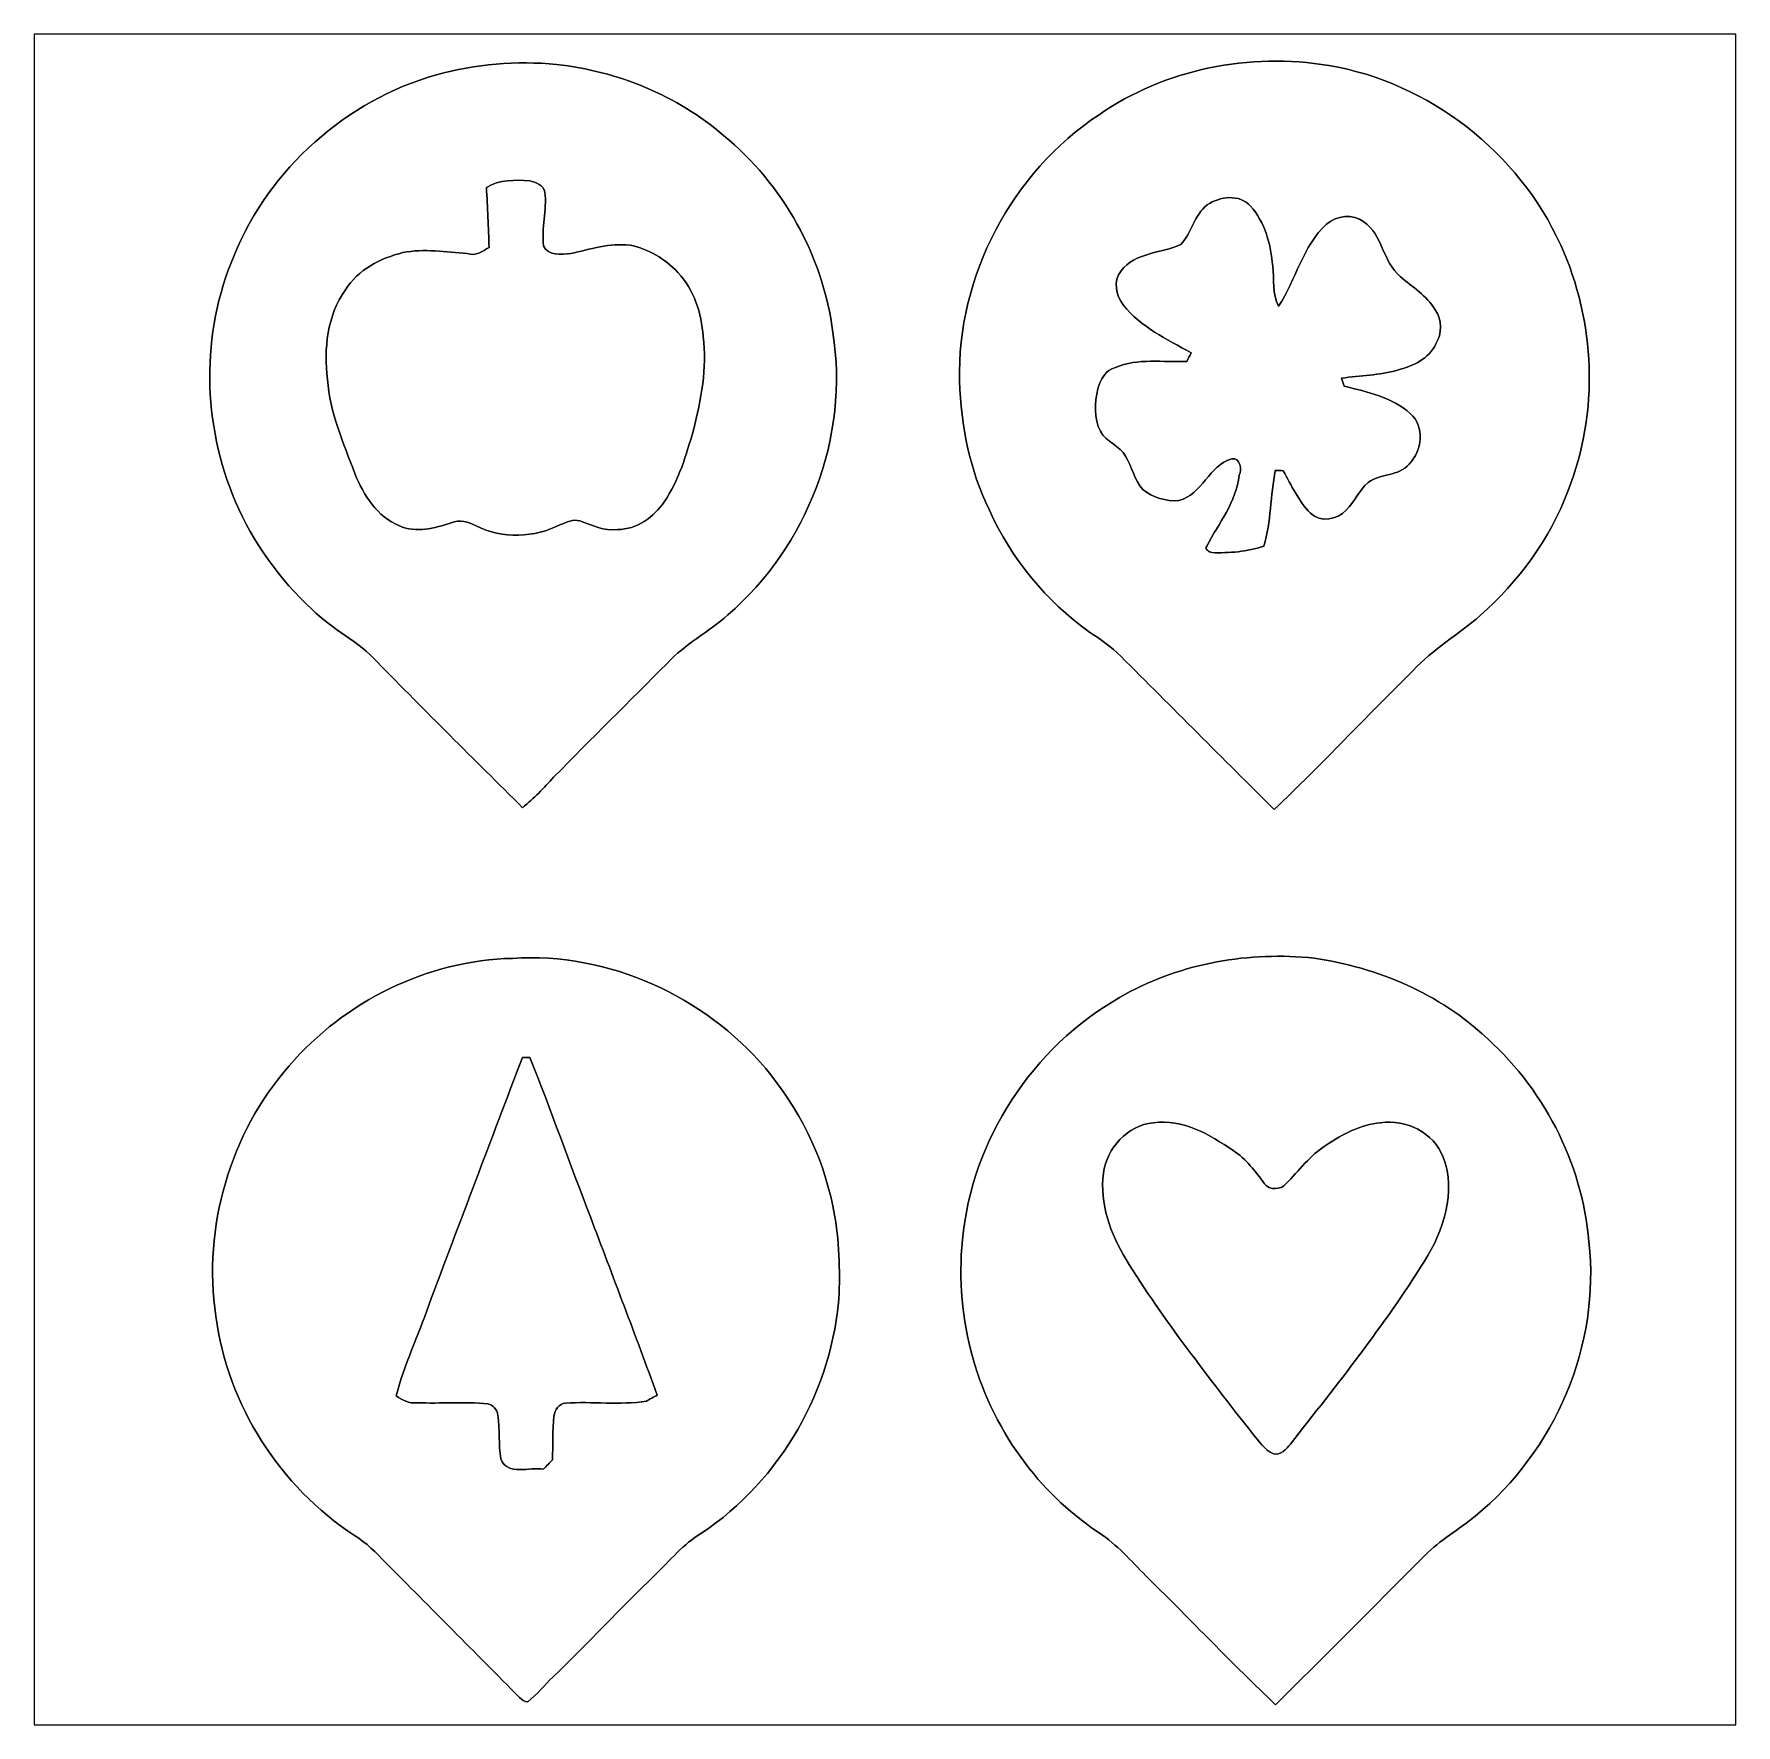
# Model space of a CAD drawing. Header units: centimetres. Extents: x -16.8 to 16.8, y -16.7 to 16.7.
import ezdxf

# ---------------------------------------------------------------- set-up
doc = ezdxf.new("R2010")
doc.units = ezdxf.units.CM
doc.header["$MEASUREMENT"] = 0
doc.layers.add('Layer 1', color=7, linetype='Continuous')

msp = doc.modelspace()

# ---------------------------------------------------------------- linework, layer by layer
at = {"layer": 'Layer 1', "color": 7}
for points, knots in [([(-16.77458, 16.66875), (-16.77458, 16.66875), (16.77458, 16.66875), (16.77458, 16.66875), (16.77458, 16.66875), (16.77458, 16.66875), (16.77458, -16.66875), (16.77458, -16.66875), (16.77458, -16.66875), (16.77458, -16.66875), (-16.77458, -16.66875), (-16.77458, -16.66875), (-16.77458, -16.66875), (-16.77458, -16.66875), (-16.77458, 16.66875), (-16.77458, 16.66875), (-16.77458, 16.66875), (-16.77458, 16.66875), (-16.77458, 16.66875), (-16.77458, 16.66875)], [0, 0, 0, 0, 0.16666667, 0.16666667, 0.16666667, 0.16666667, 0.33333333, 0.33333333, 0.33333333, 0.33333333, 0.5, 0.5, 0.5, 0.5, 0.66666667, 0.66666667, 0.66666667, 0.66666667, 1, 1, 1, 1]), ([(-8.84167, 15.86547), (-10.62038, 15.36418), (-12.13238, 14.01127), (-12.83229, 12.30242), (-12.83229, 12.30242), (-13.48528, 10.7696), (-13.46341, 8.97396), (-12.8016, 7.44855), (-12.8016, 7.44855), (-12.46152, 6.64139), (-11.9313, 5.91961), (-11.29524, 5.3213), (-11.29524, 5.3213), (-10.89766, 4.9336), (-10.37696, 4.69829), (-10.00407, 4.28343), (-10.00407, 4.28343), (-9.06039, 3.31788), (-8.10119, 2.36855), (-7.14446, 1.41605), (-7.14446, 1.41605), (-6.92679, 1.60196), (-6.71901, 1.79952), (-6.53203, 2.01683), (-6.53203, 2.01683), (-5.79367, 2.77178), (-5.03802, 3.50943), (-4.29648, 4.26156), (-4.29648, 4.26156), (-3.94441, 4.63691), (-3.48192, 4.8768), (-3.09809, 5.21582), (-3.09809, 5.21582), (-1.53353, 6.56378), (-0.69321, 8.73513), (-1.02905, 10.78265), (-1.02905, 10.78265), (-1.21497, 12.28937), (-2.01083, 13.70647), (-3.18206, 14.66885), (-3.18206, 14.66885), (-4.10175, 15.45907), (-5.27226, 15.93532), (-6.47312, 16.07079), (-6.47312, 16.07079), (-7.26546, 16.14276), (-8.07403, 16.07749), (-8.84167, 15.86547), (-8.84167, 15.86547), (-8.84167, 15.86547), (-8.84167, 15.86547), (-8.84167, 15.86547)], [0, 0, 0, 0, 0.07142857, 0.07142857, 0.07142857, 0.07142857, 0.14285714, 0.14285714, 0.14285714, 0.14285714, 0.21428571, 0.21428571, 0.21428571, 0.21428571, 0.28571429, 0.28571429, 0.28571429, 0.28571429, 0.35714286, 0.35714286, 0.35714286, 0.35714286, 0.42857143, 0.42857143, 0.42857143, 0.42857143, 0.5, 0.5, 0.5, 0.5, 0.57142857, 0.57142857, 0.57142857, 0.57142857, 0.64285714, 0.64285714, 0.64285714, 0.64285714, 0.71428571, 0.71428571, 0.71428571, 0.71428571, 0.78571429, 0.78571429, 0.78571429, 0.78571429, 0.85714286, 0.85714286, 0.85714286, 0.85714286, 1, 1, 1, 1]), ([(4.21887, 15.07702), (2.49555, 13.93825), (1.41993, 11.89002), (1.46826, 9.82451), (1.46826, 9.82451), (1.50001, 8.95103), (1.66899, 8.07014), (2.05705, 7.28204), (2.05705, 7.28204), (2.48849, 6.32495), (3.17853, 5.48958), (4.03049, 4.87751), (4.03049, 4.87751), (4.24603, 4.73216), (4.46687, 4.59034), (4.64749, 4.40055), (4.64749, 4.40055), (5.65785, 3.39549), (6.66009, 2.38196), (7.67327, 1.37936), (7.67327, 1.37936), (8.60531, 2.27436), (9.49431, 3.2131), (10.41365, 4.1208), (10.41365, 4.1208), (10.79747, 4.54589), (11.30441, 4.826), (11.73162, 5.20171), (11.73162, 5.20171), (12.49257, 5.87093), (13.10922, 6.71689), (13.46447, 7.66904), (13.46447, 7.66904), (14.07971, 9.21138), (14.00704, 11.00137), (13.31948, 12.50738), (13.31948, 12.50738), (12.49292, 14.33477), (10.7315, 15.71202), (8.75065, 16.04786), (8.75065, 16.04786), (7.19279, 16.30715), (5.52203, 15.98471), (4.21887, 15.07702), (4.21887, 15.07702), (4.21887, 15.07702), (4.21887, 15.07702), (4.21887, 15.07702)], [0, 0, 0, 0, 0.07692308, 0.07692308, 0.07692308, 0.07692308, 0.15384615, 0.15384615, 0.15384615, 0.15384615, 0.23076923, 0.23076923, 0.23076923, 0.23076923, 0.30769231, 0.30769231, 0.30769231, 0.30769231, 0.38461538, 0.38461538, 0.38461538, 0.38461538, 0.46153846, 0.46153846, 0.46153846, 0.46153846, 0.53846154, 0.53846154, 0.53846154, 0.53846154, 0.61538462, 0.61538462, 0.61538462, 0.61538462, 0.69230769, 0.69230769, 0.69230769, 0.69230769, 0.76923077, 0.76923077, 0.76923077, 0.76923077, 0.84615385, 0.84615385, 0.84615385, 0.84615385, 1, 1, 1, 1]), ([(-7.85671, 13.6458), (-7.6013, 13.79784), (-7.29051, 13.79855), (-7.00299, 13.77421), (-7.00299, 13.77421), (-6.88587, 13.74246), (-6.72218, 13.69166), (-6.70384, 13.55019), (-6.70384, 13.55019), (-6.66115, 13.19742), (-6.7758, 12.8457), (-6.73135, 12.49362), (-6.73135, 12.49362), (-6.64528, 12.29219), (-6.37223, 12.32147), (-6.19619, 12.33946), (-6.19619, 12.33946), (-5.81131, 12.42448), (-5.42784, 12.5543), (-5.02638, 12.50527), (-5.02638, 12.50527), (-4.66408, 12.4333), (-4.33317, 12.23892), (-4.08376, 11.96799), (-4.08376, 11.96799), (-3.76238, 11.63073), (-3.6195, 11.16118), (-3.58211, 10.70575), (-3.58211, 10.70575), (-3.50802, 10.08451), (-3.62197, 9.45974), (-3.77649, 8.85931), (-3.77649, 8.85931), (-3.92007, 8.37424), (-4.05871, 7.87471), (-4.34869, 7.45278), (-4.34869, 7.45278), (-4.55718, 7.14763), (-4.89162, 6.89716), (-5.27544, 6.90033), (-5.27544, 6.90033), (-5.53826, 6.85588), (-5.77568, 6.99417), (-6.01874, 7.06826), (-6.01874, 7.06826), (-6.14645, 7.11447), (-6.27768, 7.04427), (-6.39551, 6.99664), (-6.39551, 6.99664), (-6.90633, 6.73841), (-7.54345, 6.7123), (-8.0578, 6.97442), (-8.0578, 6.97442), (-8.20773, 7.05273), (-8.38941, 7.0993), (-8.55204, 7.03121), (-8.55204, 7.03121), (-8.87589, 6.92503), (-9.24631, 6.82696), (-9.57227, 6.97336), (-9.57227, 6.97336), (-10.01183, 7.15151), (-10.27924, 7.57908), (-10.44998, 8.00135), (-10.44998, 8.00135), (-10.67576, 8.60566), (-10.94387, 9.20715), (-10.99044, 9.85979), (-10.99044, 9.85979), (-11.06135, 10.46233), (-11.00102, 11.1185), (-10.63554, 11.62438), (-10.63554, 11.62438), (-10.39072, 12.02549), (-9.94516, 12.24774), (-9.50348, 12.36063), (-9.50348, 12.36063), (-9.08403, 12.44212), (-8.65646, 12.37227), (-8.23595, 12.33911), (-8.23595, 12.33911), (-8.07261, 12.28654), (-7.93291, 12.38074), (-7.80486, 12.46187), (-7.80486, 12.46187), (-7.81685, 12.85699), (-7.83484, 13.25139), (-7.85671, 13.6458)], [0, 0, 0, 0, 0.04347826, 0.04347826, 0.04347826, 0.04347826, 0.08695652, 0.08695652, 0.08695652, 0.08695652, 0.13043478, 0.13043478, 0.13043478, 0.13043478, 0.17391304, 0.17391304, 0.17391304, 0.17391304, 0.2173913, 0.2173913, 0.2173913, 0.2173913, 0.26086957, 0.26086957, 0.26086957, 0.26086957, 0.30434783, 0.30434783, 0.30434783, 0.30434783, 0.34782609, 0.34782609, 0.34782609, 0.34782609, 0.39130435, 0.39130435, 0.39130435, 0.39130435, 0.43478261, 0.43478261, 0.43478261, 0.43478261, 0.47826087, 0.47826087, 0.47826087, 0.47826087, 0.52173913, 0.52173913, 0.52173913, 0.52173913, 0.56521739, 0.56521739, 0.56521739, 0.56521739, 0.60869565, 0.60869565, 0.60869565, 0.60869565, 0.65217391, 0.65217391, 0.65217391, 0.65217391, 0.69565217, 0.69565217, 0.69565217, 0.69565217, 0.73913043, 0.73913043, 0.73913043, 0.73913043, 0.7826087, 0.7826087, 0.7826087, 0.7826087, 0.82608696, 0.82608696, 0.82608696, 0.82608696, 0.86956522, 0.86956522, 0.86956522, 0.86956522, 0.91304348, 0.91304348, 0.91304348, 0.91304348, 1, 1, 1, 1]), ([(6.35071, 13.29972), (6.59941, 13.47152), (6.98359, 13.5188), (7.2076, 13.27538), (7.2076, 13.27538), (7.49617, 12.95435), (7.60377, 12.51373), (7.64328, 12.09393), (7.64328, 12.09393), (7.68138, 11.83287), (7.62423, 11.5443), (7.76005, 11.30512), (7.76005, 11.30512), (8.10507, 11.82582), (8.22607, 12.48798), (8.70585, 12.91907), (8.70585, 12.91907), (8.90587, 13.09405), (9.2202, 13.13321), (9.43716, 12.96494), (9.43716, 12.96494), (9.81322, 12.706), (9.81322, 12.17436), (10.15718, 11.88791), (10.15718, 11.88791), (10.3953, 11.67977), (10.67894, 11.5122), (10.84509, 11.23315), (10.84509, 11.23315), (10.9795, 11.03595), (10.99009, 10.76078), (10.85568, 10.55899), (10.85568, 10.55899), (10.72409, 10.25596), (10.4013, 10.12437), (10.10461, 10.04358), (10.10461, 10.04358), (9.74619, 9.93563), (9.36766, 9.94234), (9.00077, 9.88307), (9.00077, 9.88307), (9.01771, 9.83015), (9.03605, 9.77724), (9.05404, 9.72432), (9.05404, 9.72432), (9.50807, 9.61214), (9.99349, 9.50807), (10.35367, 9.1888), (10.35367, 9.1888), (10.65177, 8.92739), (10.59004, 8.4515), (10.33074, 8.19009), (10.33074, 8.19009), (10.13072, 7.94456), (9.76701, 8.00911), (9.52359, 7.8299), (9.52359, 7.8299), (9.34649, 7.67292), (9.25583, 7.44537), (9.08791, 7.28027), (9.08791, 7.28027), (8.91364, 7.08801), (8.58379, 7.03333), (8.38623, 7.22242), (8.38623, 7.22242), (8.14881, 7.45843), (8.0137, 7.7724), (7.85107, 8.05956), (7.85107, 8.05956), (7.79851, 8.06097), (7.74629, 8.06274), (7.69408, 8.0645), (7.69408, 8.0645), (7.59495, 7.56955), (7.61541, 7.05697), (7.46689, 6.57013), (7.46689, 6.57013), (7.13811, 6.46254), (6.78568, 6.43255), (6.44172, 6.4449), (6.44172, 6.4449), (6.38775, 6.46395), (6.29497, 6.50452), (6.34365, 6.57401), (6.34365, 6.57401), (6.57966, 7.02486), (6.92538, 7.44714), (6.98429, 7.97066), (6.98429, 7.97066), (7.03509, 8.07967), (7.00617, 8.32344), (6.83754, 8.29557), (6.83754, 8.29557), (6.38634, 8.16857), (6.25404, 7.58437), (5.79191, 7.47289), (5.79191, 7.47289), (5.53967, 7.44749), (5.27579, 7.5311), (5.08071, 7.69126), (5.08071, 7.69126), (4.91349, 7.87471), (4.87186, 8.13611), (4.7431, 8.34425), (4.7431, 8.34425), (4.63162, 8.55804), (4.35751, 8.61836), (4.24956, 8.83602), (4.24956, 8.83602), (4.11057, 9.08932), (4.13879, 9.39941), (4.19241, 9.67281), (4.19241, 9.67281), (4.24674, 9.85097), (4.34305, 10.04782), (4.54307, 10.09368), (4.54307, 10.09368), (4.98475, 10.28771), (5.48181, 10.18928), (5.94819, 10.21433), (5.94819, 10.21433), (5.97711, 10.27042), (6.00534, 10.32651), (6.03356, 10.38296), (6.03356, 10.38296), (5.55872, 10.65248), (5.04014, 10.88778), (4.69582, 11.32946), (4.69582, 11.32946), (4.55083, 11.51749), (4.49439, 11.80253), (4.65243, 12.00115), (4.65243, 12.00115), (4.92972, 12.36557), (5.44477, 12.34122), (5.8293, 12.51797), (5.8293, 12.51797), (6.05084, 12.74551), (6.08894, 13.10146), (6.35071, 13.29972)], [0, 0, 0, 0, 0.02777778, 0.02777778, 0.02777778, 0.02777778, 0.05555556, 0.05555556, 0.05555556, 0.05555556, 0.08333333, 0.08333333, 0.08333333, 0.08333333, 0.11111111, 0.11111111, 0.11111111, 0.11111111, 0.13888889, 0.13888889, 0.13888889, 0.13888889, 0.16666667, 0.16666667, 0.16666667, 0.16666667, 0.19444444, 0.19444444, 0.19444444, 0.19444444, 0.22222222, 0.22222222, 0.22222222, 0.22222222, 0.25, 0.25, 0.25, 0.25, 0.27777778, 0.27777778, 0.27777778, 0.27777778, 0.30555556, 0.30555556, 0.30555556, 0.30555556, 0.33333333, 0.33333333, 0.33333333, 0.33333333, 0.36111111, 0.36111111, 0.36111111, 0.36111111, 0.38888889, 0.38888889, 0.38888889, 0.38888889, 0.41666667, 0.41666667, 0.41666667, 0.41666667, 0.44444444, 0.44444444, 0.44444444, 0.44444444, 0.47222222, 0.47222222, 0.47222222, 0.47222222, 0.5, 0.5, 0.5, 0.5, 0.52777778, 0.52777778, 0.52777778, 0.52777778, 0.55555556, 0.55555556, 0.55555556, 0.55555556, 0.58333333, 0.58333333, 0.58333333, 0.58333333, 0.61111111, 0.61111111, 0.61111111, 0.61111111, 0.63888889, 0.63888889, 0.63888889, 0.63888889, 0.66666667, 0.66666667, 0.66666667, 0.66666667, 0.69444444, 0.69444444, 0.69444444, 0.69444444, 0.72222222, 0.72222222, 0.72222222, 0.72222222, 0.75, 0.75, 0.75, 0.75, 0.77777778, 0.77777778, 0.77777778, 0.77777778, 0.80555556, 0.80555556, 0.80555556, 0.80555556, 0.83333333, 0.83333333, 0.83333333, 0.83333333, 0.86111111, 0.86111111, 0.86111111, 0.86111111, 0.88888889, 0.88888889, 0.88888889, 0.88888889, 0.91666667, 0.91666667, 0.91666667, 0.91666667, 0.94444444, 0.94444444, 0.94444444, 0.94444444, 1, 1, 1, 1]), ([(-7.33989, -1.55434), (-9.02088, -1.59597), (-10.65354, -2.39924), (-11.74362, -3.67348), (-11.74362, -3.67348), (-12.91449, -5.00274), (-13.45071, -6.86012), (-13.19001, -8.6106), (-13.19001, -8.6106), (-12.96, -10.35403), (-11.93271, -11.97187), (-10.46021, -12.93036), (-10.46021, -12.93036), (-10.22597, -13.07783), (-10.02736, -13.2715), (-9.83827, -13.47188), (-9.83827, -13.47188), (-8.9595, -14.35735), (-8.08002, -15.24247), (-7.20372, -16.13006), (-7.20372, -16.13006), (-7.15857, -16.16992), (-7.10741, -16.21402), (-7.04215, -16.21049), (-7.04215, -16.21049), (-6.85341, -16.07044), (-6.71301, -15.87817), (-6.54156, -15.71907), (-6.54156, -15.71907), (-5.85082, -15.0689), (-5.21688, -14.36229), (-4.53037, -13.70789), (-4.53037, -13.70789), (-4.2351, -13.42602), (-3.97616, -13.09829), (-3.6195, -12.88838), (-3.6195, -12.88838), (-2.05034, -11.84451), (-1.02729, -10.04464), (-0.90241, -8.16716), (-0.90241, -8.16716), (-0.88865, -7.5886), (-0.90734, -7.00405), (-1.03082, -6.43678), (-1.03082, -6.43678), (-1.2259, -5.43842), (-1.70603, -4.5085), (-2.35197, -3.7278), (-2.35197, -3.7278), (-3.56517, -2.29553), (-5.4543, -1.4291), (-7.33989, -1.55434)], [0, 0, 0, 0, 0.07142857, 0.07142857, 0.07142857, 0.07142857, 0.14285714, 0.14285714, 0.14285714, 0.14285714, 0.21428571, 0.21428571, 0.21428571, 0.21428571, 0.28571429, 0.28571429, 0.28571429, 0.28571429, 0.35714286, 0.35714286, 0.35714286, 0.35714286, 0.42857143, 0.42857143, 0.42857143, 0.42857143, 0.5, 0.5, 0.5, 0.5, 0.57142857, 0.57142857, 0.57142857, 0.57142857, 0.64285714, 0.64285714, 0.64285714, 0.64285714, 0.71428571, 0.71428571, 0.71428571, 0.71428571, 0.78571429, 0.78571429, 0.78571429, 0.78571429, 0.85714286, 0.85714286, 0.85714286, 0.85714286, 1, 1, 1, 1]), ([(4.62421, -2.32869), (2.90583, -3.30129), (1.70991, -5.13962), (1.52612, -7.10671), (1.52612, -7.10671), (1.37231, -8.66281), (1.81151, -10.27642), (2.77283, -11.51361), (2.77283, -11.51361), (3.18206, -12.07664), (3.71299, -12.53984), (4.28696, -12.92895), (4.28696, -12.92895), (4.63374, -13.1639), (4.89902, -13.49234), (5.19747, -13.78232), (5.19747, -13.78232), (6.03779, -14.60429), (6.84071, -15.46472), (7.69937, -16.2687), (7.69937, -16.2687), (8.68433, -15.2908), (9.66364, -14.30726), (10.64366, -13.32442), (10.64366, -13.32442), (10.93858, -13.02314), (11.31288, -12.82065), (11.63391, -12.55148), (11.63391, -12.55148), (13.20976, -11.26843), (14.10829, -9.17222), (13.87475, -7.14481), (13.87475, -7.14481), (13.74916, -5.56966), (12.96, -4.07846), (11.77219, -3.04412), (11.77219, -3.04412), (10.8264, -2.19393), (9.59767, -1.69333), (8.34214, -1.53811), (8.34214, -1.53811), (7.06261, -1.42981), (5.73828, -1.67569), (4.62421, -2.32869), (4.62421, -2.32869), (4.62421, -2.32869), (4.62421, -2.32869), (4.62421, -2.32869)], [0, 0, 0, 0, 0.07692308, 0.07692308, 0.07692308, 0.07692308, 0.15384615, 0.15384615, 0.15384615, 0.15384615, 0.23076923, 0.23076923, 0.23076923, 0.23076923, 0.30769231, 0.30769231, 0.30769231, 0.30769231, 0.38461538, 0.38461538, 0.38461538, 0.38461538, 0.46153846, 0.46153846, 0.46153846, 0.46153846, 0.53846154, 0.53846154, 0.53846154, 0.53846154, 0.61538462, 0.61538462, 0.61538462, 0.61538462, 0.69230769, 0.69230769, 0.69230769, 0.69230769, 0.76923077, 0.76923077, 0.76923077, 0.76923077, 0.84615385, 0.84615385, 0.84615385, 0.84615385, 1, 1, 1, 1]), ([(-7.14763, -3.50943), (-7.09895, -3.50943), (-7.04991, -3.50979), (-7.00088, -3.51014), (-7.00088, -3.51014), (-6.5846, -4.55048), (-6.21136, -5.60705), (-5.80566, -6.65127), (-5.80566, -6.65127), (-5.36681, -7.82249), (-4.91772, -8.99019), (-4.49016, -10.16529), (-4.49016, -10.16529), (-4.54378, -10.19492), (-4.65032, -10.25419), (-4.70359, -10.28382), (-4.70359, -10.28382), (-5.23028, -10.3692), (-5.76686, -10.28453), (-6.29708, -10.32439), (-6.29708, -10.32439), (-6.42303, -10.33568), (-6.51263, -10.45986), (-6.52533, -10.57945), (-6.52533, -10.57945), (-6.55249, -10.8652), (-6.54897, -11.15307), (-6.55355, -11.44023), (-6.55355, -11.44023), (-6.61247, -11.50126), (-6.67103, -11.56264), (-6.72959, -11.62473), (-6.72959, -11.62473), (-7.00546, -11.57534), (-7.43938, -11.76302), (-7.57484, -11.424), (-7.57484, -11.424), (-7.62282, -11.13861), (-7.58331, -10.84545), (-7.63235, -10.5604), (-7.63235, -10.5604), (-7.6454, -10.45598), (-7.71984, -10.35473), (-7.82814, -10.33709), (-7.82814, -10.33709), (-8.2931, -10.29229), (-8.76053, -10.33604), (-9.22655, -10.31593), (-9.22655, -10.31593), (-9.38213, -10.34027), (-9.51195, -10.25596), (-9.63648, -10.18117), (-9.63648, -10.18117), (-9.47879, -9.56627), (-9.19727, -8.99266), (-8.99478, -8.39294), (-8.99478, -8.39294), (-8.38059, -6.76451), (-7.76711, -5.13574), (-7.14763, -3.50943)], [0, 0, 0, 0, 0.0625, 0.0625, 0.0625, 0.0625, 0.125, 0.125, 0.125, 0.125, 0.1875, 0.1875, 0.1875, 0.1875, 0.25, 0.25, 0.25, 0.25, 0.3125, 0.3125, 0.3125, 0.3125, 0.375, 0.375, 0.375, 0.375, 0.4375, 0.4375, 0.4375, 0.4375, 0.5, 0.5, 0.5, 0.5, 0.5625, 0.5625, 0.5625, 0.5625, 0.625, 0.625, 0.625, 0.625, 0.6875, 0.6875, 0.6875, 0.6875, 0.75, 0.75, 0.75, 0.75, 0.8125, 0.8125, 0.8125, 0.8125, 0.875, 0.875, 0.875, 0.875, 1, 1, 1, 1]), ([(5.28814, -4.79531), (5.86916, -4.71135), (6.40256, -5.03096), (6.86259, -5.34353), (6.86259, -5.34353), (7.11976, -5.50651), (7.30144, -5.75839), (7.48101, -5.99828), (7.48101, -5.99828), (7.57802, -6.13092), (7.80203, -6.12352), (7.90363, -5.99863), (7.90363, -5.99863), (8.15975, -5.73828), (8.38376, -5.43842), (8.69527, -5.23804), (8.69527, -5.23804), (9.01876, -5.02426), (9.37436, -4.82529), (9.76983, -4.79743), (9.76983, -4.79743), (10.27007, -4.71664), (10.81758, -4.99251), (11.00349, -5.4737), (11.00349, -5.4737), (11.26596, -6.16479), (11.01196, -6.93103), (10.63202, -7.52687), (10.63202, -7.52687), (9.84215, -8.79122), (8.91081, -9.95892), (7.99112, -11.12979), (7.99112, -11.12979), (7.91034, -11.22645), (7.80097, -11.36086), (7.65916, -11.32311), (7.65916, -11.32311), (7.47677, -11.24726), (7.37094, -11.06487), (7.24323, -10.92518), (7.24323, -10.92518), (6.38104, -9.80475), (5.49169, -8.6995), (4.75297, -7.49124), (4.75297, -7.49124), (4.44253, -6.98535), (4.22628, -6.38986), (4.30742, -5.78908), (4.30742, -5.78908), (4.37162, -5.29202), (4.78155, -4.84752), (5.28814, -4.79531)], [0, 0, 0, 0, 0.07142857, 0.07142857, 0.07142857, 0.07142857, 0.14285714, 0.14285714, 0.14285714, 0.14285714, 0.21428571, 0.21428571, 0.21428571, 0.21428571, 0.28571429, 0.28571429, 0.28571429, 0.28571429, 0.35714286, 0.35714286, 0.35714286, 0.35714286, 0.42857143, 0.42857143, 0.42857143, 0.42857143, 0.5, 0.5, 0.5, 0.5, 0.57142857, 0.57142857, 0.57142857, 0.57142857, 0.64285714, 0.64285714, 0.64285714, 0.64285714, 0.71428571, 0.71428571, 0.71428571, 0.71428571, 0.78571429, 0.78571429, 0.78571429, 0.78571429, 0.85714286, 0.85714286, 0.85714286, 0.85714286, 1, 1, 1, 1])]:
    msp.add_open_spline(points, degree=3, knots=knots, dxfattribs=at)
at = {"layer": 'Layer 1', "color": 8}
for points, knots in [([(-8.84167, 15.86547), (-8.07403, 16.07749), (-7.26546, 16.14276), (-6.47312, 16.07079), (-6.47312, 16.07079), (-5.27226, 15.93532), (-4.10175, 15.45907), (-3.18206, 14.66885), (-3.18206, 14.66885), (-2.01083, 13.70647), (-1.21497, 12.28937), (-1.02905, 10.78265), (-1.02905, 10.78265), (-0.69321, 8.73513), (-1.53353, 6.56378), (-3.09809, 5.21582), (-3.09809, 5.21582), (-3.48192, 4.8768), (-3.94441, 4.63691), (-4.29648, 4.26156), (-4.29648, 4.26156), (-5.03802, 3.50943), (-5.79367, 2.77178), (-6.53203, 2.01683), (-6.53203, 2.01683), (-6.71901, 1.79952), (-6.92679, 1.60196), (-7.14446, 1.41605), (-7.14446, 1.41605), (-8.10119, 2.36855), (-9.06039, 3.31788), (-10.00407, 4.28343), (-10.00407, 4.28343), (-10.37696, 4.69829), (-10.89766, 4.9336), (-11.29524, 5.3213), (-11.29524, 5.3213), (-11.9313, 5.91961), (-12.46152, 6.64139), (-12.8016, 7.44855), (-12.8016, 7.44855), (-13.46341, 8.97396), (-13.48528, 10.7696), (-12.83229, 12.30242), (-12.83229, 12.30242), (-12.13238, 14.01127), (-10.62038, 15.36418), (-8.84167, 15.86547), (-8.84167, 15.86547), (-8.84167, 15.86547), (-8.84167, 15.86547), (-8.84167, 15.86547)], [0, 0, 0, 0, 0.07142857, 0.07142857, 0.07142857, 0.07142857, 0.14285714, 0.14285714, 0.14285714, 0.14285714, 0.21428571, 0.21428571, 0.21428571, 0.21428571, 0.28571429, 0.28571429, 0.28571429, 0.28571429, 0.35714286, 0.35714286, 0.35714286, 0.35714286, 0.42857143, 0.42857143, 0.42857143, 0.42857143, 0.5, 0.5, 0.5, 0.5, 0.57142857, 0.57142857, 0.57142857, 0.57142857, 0.64285714, 0.64285714, 0.64285714, 0.64285714, 0.71428571, 0.71428571, 0.71428571, 0.71428571, 0.78571429, 0.78571429, 0.78571429, 0.78571429, 0.85714286, 0.85714286, 0.85714286, 0.85714286, 1, 1, 1, 1]), ([(4.21887, 15.07702), (5.52203, 15.98471), (7.19279, 16.30715), (8.75065, 16.04786), (8.75065, 16.04786), (10.7315, 15.71202), (12.49292, 14.33477), (13.31948, 12.50738), (13.31948, 12.50738), (14.00704, 11.00137), (14.07971, 9.21138), (13.46447, 7.66904), (13.46447, 7.66904), (13.10922, 6.71689), (12.49257, 5.87093), (11.73162, 5.20171), (11.73162, 5.20171), (11.30441, 4.826), (10.79747, 4.54589), (10.41365, 4.1208), (10.41365, 4.1208), (9.49431, 3.2131), (8.60531, 2.27436), (7.67327, 1.37936), (7.67327, 1.37936), (6.66009, 2.38196), (5.65785, 3.39549), (4.64749, 4.40055), (4.64749, 4.40055), (4.46687, 4.59034), (4.24603, 4.73216), (4.03049, 4.87751), (4.03049, 4.87751), (3.17853, 5.48958), (2.48849, 6.32495), (2.05705, 7.28204), (2.05705, 7.28204), (1.66899, 8.07014), (1.50001, 8.95103), (1.46826, 9.82451), (1.46826, 9.82451), (1.41993, 11.89002), (2.49555, 13.93825), (4.21887, 15.07702), (4.21887, 15.07702), (4.21887, 15.07702), (4.21887, 15.07702), (4.21887, 15.07702)], [0, 0, 0, 0, 0.07692308, 0.07692308, 0.07692308, 0.07692308, 0.15384615, 0.15384615, 0.15384615, 0.15384615, 0.23076923, 0.23076923, 0.23076923, 0.23076923, 0.30769231, 0.30769231, 0.30769231, 0.30769231, 0.38461538, 0.38461538, 0.38461538, 0.38461538, 0.46153846, 0.46153846, 0.46153846, 0.46153846, 0.53846154, 0.53846154, 0.53846154, 0.53846154, 0.61538462, 0.61538462, 0.61538462, 0.61538462, 0.69230769, 0.69230769, 0.69230769, 0.69230769, 0.76923077, 0.76923077, 0.76923077, 0.76923077, 0.84615385, 0.84615385, 0.84615385, 0.84615385, 1, 1, 1, 1]), ([(-7.85671, 13.6458), (-7.83484, 13.25139), (-7.81685, 12.85699), (-7.80486, 12.46187), (-7.80486, 12.46187), (-7.93291, 12.38074), (-8.07261, 12.28654), (-8.23595, 12.33911), (-8.23595, 12.33911), (-8.65646, 12.37227), (-9.08403, 12.44212), (-9.50348, 12.36063), (-9.50348, 12.36063), (-9.94516, 12.24774), (-10.39072, 12.02549), (-10.63554, 11.62438), (-10.63554, 11.62438), (-11.00102, 11.1185), (-11.06135, 10.46233), (-10.99044, 9.85979), (-10.99044, 9.85979), (-10.94387, 9.20715), (-10.67576, 8.60566), (-10.44998, 8.00135), (-10.44998, 8.00135), (-10.27924, 7.57908), (-10.01183, 7.15151), (-9.57227, 6.97336), (-9.57227, 6.97336), (-9.24631, 6.82696), (-8.87589, 6.92503), (-8.55204, 7.03121), (-8.55204, 7.03121), (-8.38941, 7.0993), (-8.20773, 7.05273), (-8.0578, 6.97442), (-8.0578, 6.97442), (-7.54345, 6.7123), (-6.90633, 6.73841), (-6.39551, 6.99664), (-6.39551, 6.99664), (-6.27768, 7.04427), (-6.14645, 7.11447), (-6.01874, 7.06826), (-6.01874, 7.06826), (-5.77568, 6.99417), (-5.53826, 6.85588), (-5.27544, 6.90033), (-5.27544, 6.90033), (-4.89162, 6.89716), (-4.55718, 7.14763), (-4.34869, 7.45278), (-4.34869, 7.45278), (-4.05871, 7.87471), (-3.92007, 8.37424), (-3.77649, 8.85931), (-3.77649, 8.85931), (-3.62197, 9.45974), (-3.50802, 10.08451), (-3.58211, 10.70575), (-3.58211, 10.70575), (-3.6195, 11.16118), (-3.76238, 11.63073), (-4.08376, 11.96799), (-4.08376, 11.96799), (-4.33317, 12.23892), (-4.66408, 12.4333), (-5.02638, 12.50527), (-5.02638, 12.50527), (-5.42784, 12.5543), (-5.81131, 12.42448), (-6.19619, 12.33946), (-6.19619, 12.33946), (-6.37223, 12.32147), (-6.64528, 12.29219), (-6.73135, 12.49362), (-6.73135, 12.49362), (-6.7758, 12.8457), (-6.66115, 13.19742), (-6.70384, 13.55019), (-6.70384, 13.55019), (-6.72218, 13.69166), (-6.88587, 13.74246), (-7.00299, 13.77421), (-7.00299, 13.77421), (-7.29051, 13.79855), (-7.6013, 13.79784), (-7.85671, 13.6458)], [0, 0, 0, 0, 0.04347826, 0.04347826, 0.04347826, 0.04347826, 0.08695652, 0.08695652, 0.08695652, 0.08695652, 0.13043478, 0.13043478, 0.13043478, 0.13043478, 0.17391304, 0.17391304, 0.17391304, 0.17391304, 0.2173913, 0.2173913, 0.2173913, 0.2173913, 0.26086957, 0.26086957, 0.26086957, 0.26086957, 0.30434783, 0.30434783, 0.30434783, 0.30434783, 0.34782609, 0.34782609, 0.34782609, 0.34782609, 0.39130435, 0.39130435, 0.39130435, 0.39130435, 0.43478261, 0.43478261, 0.43478261, 0.43478261, 0.47826087, 0.47826087, 0.47826087, 0.47826087, 0.52173913, 0.52173913, 0.52173913, 0.52173913, 0.56521739, 0.56521739, 0.56521739, 0.56521739, 0.60869565, 0.60869565, 0.60869565, 0.60869565, 0.65217391, 0.65217391, 0.65217391, 0.65217391, 0.69565217, 0.69565217, 0.69565217, 0.69565217, 0.73913043, 0.73913043, 0.73913043, 0.73913043, 0.7826087, 0.7826087, 0.7826087, 0.7826087, 0.82608696, 0.82608696, 0.82608696, 0.82608696, 0.86956522, 0.86956522, 0.86956522, 0.86956522, 0.91304348, 0.91304348, 0.91304348, 0.91304348, 1, 1, 1, 1]), ([(6.35071, 13.29972), (6.08894, 13.10146), (6.05084, 12.74551), (5.8293, 12.51797), (5.8293, 12.51797), (5.44477, 12.34122), (4.92972, 12.36557), (4.65243, 12.00115), (4.65243, 12.00115), (4.49439, 11.80253), (4.55083, 11.51749), (4.69582, 11.32946), (4.69582, 11.32946), (5.04014, 10.88778), (5.55872, 10.65248), (6.03356, 10.38296), (6.03356, 10.38296), (6.00534, 10.32651), (5.97711, 10.27042), (5.94819, 10.21433), (5.94819, 10.21433), (5.48181, 10.18928), (4.98475, 10.28771), (4.54307, 10.09368), (4.54307, 10.09368), (4.34305, 10.04782), (4.24674, 9.85097), (4.19241, 9.67281), (4.19241, 9.67281), (4.13879, 9.39941), (4.11057, 9.08932), (4.24956, 8.83602), (4.24956, 8.83602), (4.35751, 8.61836), (4.63162, 8.55804), (4.7431, 8.34425), (4.7431, 8.34425), (4.87186, 8.13611), (4.91349, 7.87471), (5.08071, 7.69126), (5.08071, 7.69126), (5.27579, 7.5311), (5.53967, 7.44749), (5.79191, 7.47289), (5.79191, 7.47289), (6.25404, 7.58437), (6.38634, 8.16857), (6.83754, 8.29557), (6.83754, 8.29557), (7.00617, 8.32344), (7.03509, 8.07967), (6.98429, 7.97066), (6.98429, 7.97066), (6.92538, 7.44714), (6.57966, 7.02486), (6.34365, 6.57401), (6.34365, 6.57401), (6.29497, 6.50452), (6.38775, 6.46395), (6.44172, 6.4449), (6.44172, 6.4449), (6.78568, 6.43255), (7.13811, 6.46254), (7.46689, 6.57013), (7.46689, 6.57013), (7.61541, 7.05697), (7.59495, 7.56955), (7.69408, 8.0645), (7.69408, 8.0645), (7.74629, 8.06274), (7.79851, 8.06097), (7.85107, 8.05956), (7.85107, 8.05956), (8.0137, 7.7724), (8.14881, 7.45843), (8.38623, 7.22242), (8.38623, 7.22242), (8.58379, 7.03333), (8.91364, 7.08801), (9.08791, 7.28027), (9.08791, 7.28027), (9.25583, 7.44537), (9.34649, 7.67292), (9.52359, 7.8299), (9.52359, 7.8299), (9.76701, 8.00911), (10.13072, 7.94456), (10.33074, 8.19009), (10.33074, 8.19009), (10.59004, 8.4515), (10.65177, 8.92739), (10.35367, 9.1888), (10.35367, 9.1888), (9.99349, 9.50807), (9.50807, 9.61214), (9.05404, 9.72432), (9.05404, 9.72432), (9.03605, 9.77724), (9.01771, 9.83015), (9.00077, 9.88307), (9.00077, 9.88307), (9.36766, 9.94234), (9.74619, 9.93563), (10.10461, 10.04358), (10.10461, 10.04358), (10.4013, 10.12437), (10.72409, 10.25596), (10.85568, 10.55899), (10.85568, 10.55899), (10.99009, 10.76078), (10.9795, 11.03595), (10.84509, 11.23315), (10.84509, 11.23315), (10.67894, 11.5122), (10.3953, 11.67977), (10.15718, 11.88791), (10.15718, 11.88791), (9.81322, 12.17436), (9.81322, 12.706), (9.43716, 12.96494), (9.43716, 12.96494), (9.2202, 13.13321), (8.90587, 13.09405), (8.70585, 12.91907), (8.70585, 12.91907), (8.22607, 12.48798), (8.10507, 11.82582), (7.76005, 11.30512), (7.76005, 11.30512), (7.62423, 11.5443), (7.68138, 11.83287), (7.64328, 12.09393), (7.64328, 12.09393), (7.60377, 12.51373), (7.49617, 12.95435), (7.2076, 13.27538), (7.2076, 13.27538), (6.98359, 13.5188), (6.59941, 13.47152), (6.35071, 13.29972)], [0, 0, 0, 0, 0.02777778, 0.02777778, 0.02777778, 0.02777778, 0.05555556, 0.05555556, 0.05555556, 0.05555556, 0.08333333, 0.08333333, 0.08333333, 0.08333333, 0.11111111, 0.11111111, 0.11111111, 0.11111111, 0.13888889, 0.13888889, 0.13888889, 0.13888889, 0.16666667, 0.16666667, 0.16666667, 0.16666667, 0.19444444, 0.19444444, 0.19444444, 0.19444444, 0.22222222, 0.22222222, 0.22222222, 0.22222222, 0.25, 0.25, 0.25, 0.25, 0.27777778, 0.27777778, 0.27777778, 0.27777778, 0.30555556, 0.30555556, 0.30555556, 0.30555556, 0.33333333, 0.33333333, 0.33333333, 0.33333333, 0.36111111, 0.36111111, 0.36111111, 0.36111111, 0.38888889, 0.38888889, 0.38888889, 0.38888889, 0.41666667, 0.41666667, 0.41666667, 0.41666667, 0.44444444, 0.44444444, 0.44444444, 0.44444444, 0.47222222, 0.47222222, 0.47222222, 0.47222222, 0.5, 0.5, 0.5, 0.5, 0.52777778, 0.52777778, 0.52777778, 0.52777778, 0.55555556, 0.55555556, 0.55555556, 0.55555556, 0.58333333, 0.58333333, 0.58333333, 0.58333333, 0.61111111, 0.61111111, 0.61111111, 0.61111111, 0.63888889, 0.63888889, 0.63888889, 0.63888889, 0.66666667, 0.66666667, 0.66666667, 0.66666667, 0.69444444, 0.69444444, 0.69444444, 0.69444444, 0.72222222, 0.72222222, 0.72222222, 0.72222222, 0.75, 0.75, 0.75, 0.75, 0.77777778, 0.77777778, 0.77777778, 0.77777778, 0.80555556, 0.80555556, 0.80555556, 0.80555556, 0.83333333, 0.83333333, 0.83333333, 0.83333333, 0.86111111, 0.86111111, 0.86111111, 0.86111111, 0.88888889, 0.88888889, 0.88888889, 0.88888889, 0.91666667, 0.91666667, 0.91666667, 0.91666667, 0.94444444, 0.94444444, 0.94444444, 0.94444444, 1, 1, 1, 1]), ([(-7.33989, -1.55434), (-5.4543, -1.4291), (-3.56517, -2.29553), (-2.35197, -3.7278), (-2.35197, -3.7278), (-1.70603, -4.5085), (-1.2259, -5.43842), (-1.03082, -6.43678), (-1.03082, -6.43678), (-0.90734, -7.00405), (-0.88865, -7.5886), (-0.90241, -8.16716), (-0.90241, -8.16716), (-1.02729, -10.04464), (-2.05034, -11.84451), (-3.6195, -12.88838), (-3.6195, -12.88838), (-3.97616, -13.09829), (-4.2351, -13.42602), (-4.53037, -13.70789), (-4.53037, -13.70789), (-5.21688, -14.36229), (-5.85082, -15.0689), (-6.54156, -15.71907), (-6.54156, -15.71907), (-6.71301, -15.87817), (-6.85341, -16.07044), (-7.04215, -16.21049), (-7.04215, -16.21049), (-7.10741, -16.21402), (-7.15857, -16.16992), (-7.20372, -16.13006), (-7.20372, -16.13006), (-8.08002, -15.24247), (-8.9595, -14.35735), (-9.83827, -13.47188), (-9.83827, -13.47188), (-10.02736, -13.2715), (-10.22597, -13.07783), (-10.46021, -12.93036), (-10.46021, -12.93036), (-11.93271, -11.97187), (-12.96, -10.35403), (-13.19001, -8.6106), (-13.19001, -8.6106), (-13.45071, -6.86012), (-12.91449, -5.00274), (-11.74362, -3.67348), (-11.74362, -3.67348), (-10.65354, -2.39924), (-9.02088, -1.59597), (-7.33989, -1.55434), (-7.33989, -1.55434), (-7.33989, -1.55434), (-7.33989, -1.55434), (-7.33989, -1.55434)], [0, 0, 0, 0, 0.06666667, 0.06666667, 0.06666667, 0.06666667, 0.13333333, 0.13333333, 0.13333333, 0.13333333, 0.2, 0.2, 0.2, 0.2, 0.26666667, 0.26666667, 0.26666667, 0.26666667, 0.33333333, 0.33333333, 0.33333333, 0.33333333, 0.4, 0.4, 0.4, 0.4, 0.46666667, 0.46666667, 0.46666667, 0.46666667, 0.53333333, 0.53333333, 0.53333333, 0.53333333, 0.6, 0.6, 0.6, 0.6, 0.66666667, 0.66666667, 0.66666667, 0.66666667, 0.73333333, 0.73333333, 0.73333333, 0.73333333, 0.8, 0.8, 0.8, 0.8, 0.86666667, 0.86666667, 0.86666667, 0.86666667, 1, 1, 1, 1]), ([(4.62421, -2.32869), (5.73828, -1.67569), (7.06261, -1.42981), (8.34214, -1.53811), (8.34214, -1.53811), (9.59767, -1.69333), (10.8264, -2.19393), (11.77219, -3.04412), (11.77219, -3.04412), (12.96, -4.07846), (13.74916, -5.56966), (13.87475, -7.14481), (13.87475, -7.14481), (14.10829, -9.17222), (13.20976, -11.26843), (11.63391, -12.55148), (11.63391, -12.55148), (11.31288, -12.82065), (10.93858, -13.02314), (10.64366, -13.32442), (10.64366, -13.32442), (9.66364, -14.30726), (8.68433, -15.2908), (7.69937, -16.2687), (7.69937, -16.2687), (6.84071, -15.46472), (6.03779, -14.60429), (5.19747, -13.78232), (5.19747, -13.78232), (4.89902, -13.49234), (4.63374, -13.1639), (4.28696, -12.92895), (4.28696, -12.92895), (3.71299, -12.53984), (3.18206, -12.07664), (2.77283, -11.51361), (2.77283, -11.51361), (1.81151, -10.27642), (1.37231, -8.66281), (1.52612, -7.10671), (1.52612, -7.10671), (1.70991, -5.13962), (2.90583, -3.30129), (4.62421, -2.32869), (4.62421, -2.32869), (4.62421, -2.32869), (4.62421, -2.32869), (4.62421, -2.32869)], [0, 0, 0, 0, 0.07692308, 0.07692308, 0.07692308, 0.07692308, 0.15384615, 0.15384615, 0.15384615, 0.15384615, 0.23076923, 0.23076923, 0.23076923, 0.23076923, 0.30769231, 0.30769231, 0.30769231, 0.30769231, 0.38461538, 0.38461538, 0.38461538, 0.38461538, 0.46153846, 0.46153846, 0.46153846, 0.46153846, 0.53846154, 0.53846154, 0.53846154, 0.53846154, 0.61538462, 0.61538462, 0.61538462, 0.61538462, 0.69230769, 0.69230769, 0.69230769, 0.69230769, 0.76923077, 0.76923077, 0.76923077, 0.76923077, 0.84615385, 0.84615385, 0.84615385, 0.84615385, 1, 1, 1, 1]), ([(-7.14763, -3.50943), (-7.76711, -5.13574), (-8.38059, -6.76451), (-8.99478, -8.39294), (-8.99478, -8.39294), (-9.19727, -8.99266), (-9.47879, -9.56627), (-9.63648, -10.18117), (-9.63648, -10.18117), (-9.51195, -10.25596), (-9.38213, -10.34027), (-9.22655, -10.31593), (-9.22655, -10.31593), (-8.76053, -10.33604), (-8.2931, -10.29229), (-7.82814, -10.33709), (-7.82814, -10.33709), (-7.71984, -10.35473), (-7.6454, -10.45598), (-7.63235, -10.5604), (-7.63235, -10.5604), (-7.58331, -10.84545), (-7.62282, -11.13861), (-7.57484, -11.424), (-7.57484, -11.424), (-7.43938, -11.76302), (-7.00546, -11.57534), (-6.72959, -11.62473), (-6.72959, -11.62473), (-6.67103, -11.56264), (-6.61247, -11.50126), (-6.55355, -11.44023), (-6.55355, -11.44023), (-6.54897, -11.15307), (-6.55249, -10.8652), (-6.52533, -10.57945), (-6.52533, -10.57945), (-6.51263, -10.45986), (-6.42303, -10.33568), (-6.29708, -10.32439), (-6.29708, -10.32439), (-5.76686, -10.28453), (-5.23028, -10.3692), (-4.70359, -10.28382), (-4.70359, -10.28382), (-4.65032, -10.25419), (-4.54378, -10.19492), (-4.49016, -10.16529), (-4.49016, -10.16529), (-4.91772, -8.99019), (-5.36681, -7.82249), (-5.80566, -6.65127), (-5.80566, -6.65127), (-6.21136, -5.60705), (-6.5846, -4.55048), (-7.00088, -3.51014), (-7.00088, -3.51014), (-7.04991, -3.50979), (-7.09895, -3.50943), (-7.14763, -3.50943)], [0, 0, 0, 0, 0.0625, 0.0625, 0.0625, 0.0625, 0.125, 0.125, 0.125, 0.125, 0.1875, 0.1875, 0.1875, 0.1875, 0.25, 0.25, 0.25, 0.25, 0.3125, 0.3125, 0.3125, 0.3125, 0.375, 0.375, 0.375, 0.375, 0.4375, 0.4375, 0.4375, 0.4375, 0.5, 0.5, 0.5, 0.5, 0.5625, 0.5625, 0.5625, 0.5625, 0.625, 0.625, 0.625, 0.625, 0.6875, 0.6875, 0.6875, 0.6875, 0.75, 0.75, 0.75, 0.75, 0.8125, 0.8125, 0.8125, 0.8125, 0.875, 0.875, 0.875, 0.875, 1, 1, 1, 1]), ([(5.28814, -4.79531), (4.78155, -4.84752), (4.37162, -5.29202), (4.30742, -5.78908), (4.30742, -5.78908), (4.22628, -6.38986), (4.44253, -6.98535), (4.75297, -7.49124), (4.75297, -7.49124), (5.49169, -8.6995), (6.38104, -9.80475), (7.24323, -10.92518), (7.24323, -10.92518), (7.37094, -11.06487), (7.47677, -11.24726), (7.65916, -11.32311), (7.65916, -11.32311), (7.80097, -11.36086), (7.91034, -11.22645), (7.99112, -11.12979), (7.99112, -11.12979), (8.91081, -9.95892), (9.84215, -8.79122), (10.63202, -7.52687), (10.63202, -7.52687), (11.01196, -6.93103), (11.26596, -6.16479), (11.00349, -5.4737), (11.00349, -5.4737), (10.81758, -4.99251), (10.27007, -4.71664), (9.76983, -4.79743), (9.76983, -4.79743), (9.37436, -4.82529), (9.01876, -5.02426), (8.69527, -5.23804), (8.69527, -5.23804), (8.38376, -5.43842), (8.15975, -5.73828), (7.90363, -5.99863), (7.90363, -5.99863), (7.80203, -6.12352), (7.57802, -6.13092), (7.48101, -5.99828), (7.48101, -5.99828), (7.30144, -5.75839), (7.11976, -5.50651), (6.86259, -5.34353), (6.86259, -5.34353), (6.40256, -5.03096), (5.86916, -4.71135), (5.28814, -4.79531)], [0, 0, 0, 0, 0.07142857, 0.07142857, 0.07142857, 0.07142857, 0.14285714, 0.14285714, 0.14285714, 0.14285714, 0.21428571, 0.21428571, 0.21428571, 0.21428571, 0.28571429, 0.28571429, 0.28571429, 0.28571429, 0.35714286, 0.35714286, 0.35714286, 0.35714286, 0.42857143, 0.42857143, 0.42857143, 0.42857143, 0.5, 0.5, 0.5, 0.5, 0.57142857, 0.57142857, 0.57142857, 0.57142857, 0.64285714, 0.64285714, 0.64285714, 0.64285714, 0.71428571, 0.71428571, 0.71428571, 0.71428571, 0.78571429, 0.78571429, 0.78571429, 0.78571429, 0.85714286, 0.85714286, 0.85714286, 0.85714286, 1, 1, 1, 1])]:
    msp.add_open_spline(points, degree=3, knots=knots, dxfattribs=at)

doc.saveas('drawing.dxf')
